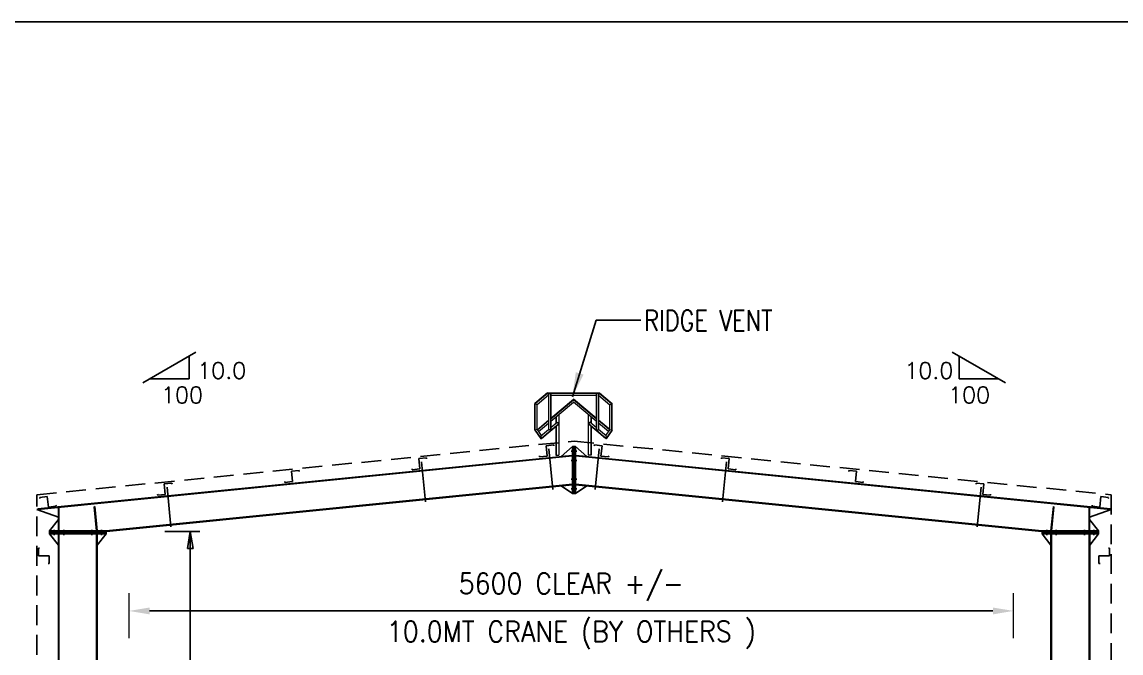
# Model space of a CAD drawing. Header units: millimetres. Extents: x -5562 to 63704, y 1151 to 23598.
# Drawn here: x 3823 to 15503, y 16890 to 23598 of the extents above; entities that cross this region are included whole.
import ezdxf

# ---------------------------------------------------------------- set-up
doc = ezdxf.new("R2010")
doc.units = ezdxf.units.MM
doc.header["$MEASUREMENT"] = 0
doc.linetypes.add('CONTIN', pattern=[0])
doc.linetypes.add('DASHED', pattern=[315.32, 210.22, -105.1])
doc.layers.get('0').update_dxf_attribs({"linetype": 'CONTIN'})
for name, color, linetype in [('1', 7, 'CONTIN'), ('10', 7, 'CONTIN'), ('2', 6, 'CONTIN'), ('22', 7, 'CONTIN'), ('3', 5, 'CONTIN'), ('5', 5, 'DASHED')]:
    doc.layers.add(name, color=color, linetype=linetype)
doc.styles.add('S', font='SIMPLEX.shx', dxfattribs={"width": 0.9})
doc.styles.add('SIMPLEX', font='SIMPLEX')
doc.dimstyles.new('1-200', dxfattribs={"dimscale": 150, "dimtxt": 2, "dimasz": 1.75, "dimexe": 1.5, "dimexo": 0.75, "dimgap": 0.9, "dimtad": 1, "dimdec": 0, "dimzin": 0, "dimdsep": 46, "dimtxsty": 'S', "dimcen": 0.09, "dimclrd": 6, "dimclre": 6, "dimclrt": 7, "dimadec": 0, "dimazin": 0, "dimtfac": 1, "dimtdec": 0, "dimtmove": 0, "dimatfit": 3, "dimfxl": 1, "dimtolj": 1, "dimtzin": 0, "dimlwd": -1, "dimlwe": 13, "dimarcsym": 0})

# ---------------------------------------------------------------- blocks, each defined once
blk = doc.blocks.new('ZCOL')
for p, q in [((10.2, 0), (0, 0)), ((0, 0), (0, -25.4)), ((10.2, -2.5), (10.2, 0)), ((-10.2, -25.4), (-10.2, -22.9)), ((0, -25.4), (-10.2, -25.4))]:
    blk.add_line(p, q)
blk = doc.blocks.new('ARROWF')
for p, q in [((0, 0), (-180.37067, 30.061779)), ((-180.37067, 30.061779), (-180.37067, -30.061781)), ((-180.37067, -30.061781), (0, 0))]:
    blk.add_line(p, q)
blk = doc.blocks.new('A$C75F93C69')
at = {"lineweight": 0}
for p, q in [((97.1, 472.2), (0, 390.7)), ((98, 469.5), (2.7, 389.5)), ((103.5, 454.4), (17.8, 382.4)), ((97.1, 472.2), (488.8, 472.2)), ((103.5, 454.4), (97.1, 472.2)), ((98, 469.5), (487.8, 469.5)), ((103.5, 467.7), (103.5, 193.4)), ((103.5, 467.7), (121.4, 467.7)), ((118.7, 467.7), (118.7, 193.4)), ((121.4, 467.7), (121.4, 193.4)), ((121.4, 454.4), (464.5, 454.4)), ((121.4, 280.3), (292.9, 424.3)), ((121.4, 276.8), (292.9, 420.8)), ((464.5, 280.3), (292.9, 424.3)), ((464.5, 276.8), (292.9, 420.8)), ((464.5, 467.7), (464.5, 193.4)), ((482.3, 467.7), (464.5, 467.7)), ((467.1, 467.7), (467.1, 193.4)), ((482.3, 454.4), (488.8, 472.2)), ((482.3, 467.7), (482.3, 193.4)), ((482.3, 454.4), (568, 382.4)), ((487.8, 469.5), (583.2, 389.5)), ((488.8, 472.2), (585.8, 390.7)), ((0, 188.8), (0, 390.7)), ((17.8, 382.4), (0, 390.7)), ((2.7, 189.7), (2.7, 389.5)), ((17.8, 194.4), (17.8, 382.4)), ((121.4, 257.1), (292.9, 401)), ((464.5, 257.1), (292.9, 401)), ((568, 382.4), (585.8, 390.7)), ((568, 194.4), (568, 382.4)), ((583.2, 189.7), (583.2, 389.5)), ((585.8, 188.8), (585.8, 390.7)), ((17.8, 193.4), (103.5, 265.4)), ((19.8, 191.6), (103.5, 261.9)), ((159.3, 288.9), (159.3, 241.9)), ((162, 291.1), (162, 244.2)), ((181.6, 307.6), (181.6, 73.5)), ((404.3, 307.6), (404.3, 73.5)), ((423.9, 291.1), (423.9, 244.2)), ((426.5, 288.9), (426.5, 241.9)), ((567.6, 193.8), (482.3, 265.4)), ((566, 191.6), (482.3, 261.9)), ((17.8, 194.4), (0, 188.8)), ((0, 188.8), (45.9, 123.3)), ((2.7, 189.7), (48.1, 124.8)), ((17.8, 194.4), (49.2, 149.6)), ((28.1, 178.8), (103.5, 242.1)), ((42.4, 143.9), (103.5, 195.2)), ((52.1, 132.3), (178.3, 238.1)), ((53.9, 130.2), (180, 236)), ((121.4, 193.4), (103.5, 193.4)), ((121.4, 210.1), (168.5, 249.7)), ((159.3, 218.7), (159.3, 73.5)), ((162, 220.9), (162, 0)), ((168.5, 249.7), (180, 236)), ((417.3, 249.7), (405.9, 236)), ((532, 130.2), (405.9, 236)), ((533.7, 132.3), (407.6, 238.1)), ((464.5, 210.1), (417.3, 249.7)), ((423.9, 220.9), (423.9, 0)), ((426.5, 218.7), (426.5, 73.5)), ((464.5, 193.4), (482.3, 193.4)), ((557.3, 179.2), (482.3, 242.1)), ((543.4, 143.9), (482.3, 195.2)), ((568, 194.4), (536.6, 149.6)), ((583.2, 189.7), (537.8, 124.8)), ((585.8, 188.8), (539.9, 123.3)), ((568, 194.4), (585.8, 188.8)), ((42.4, 143.9), (53.9, 130.2)), ((45.9, 123.3), (60.5, 133.5)), ((59.5, 134.9), (60.5, 133.5)), ((526.3, 134.9), (525.3, 133.5)), ((539.9, 123.3), (525.3, 133.5)), ((543.4, 143.9), (532, 130.2)), ((159.3, 73.5), (159.3, 0)), ((159.3, 0), (181.6, 0)), ((181.6, 73.5), (181.6, 0)), ((404.3, 73.5), (404.3, 0)), ((426.5, 0), (404.3, 0)), ((426.5, 73.5), (426.5, 0))]:
    blk.add_line(p, q, dxfattribs=at)

msp = doc.modelspace()

# ---------------------------------------------------------------- linework, layer by layer
at = {"color": 6, "lineweight": 13}
for p, q in [((4960, 17048), (4960, 17525)), ((14360, 17048), (14360, 17525))]:
    msp.add_line(p, q, dxfattribs=at)
at = {"color": 6}
msp.add_line((5179, 17338), (14141, 17338), dxfattribs=at)
at = {"color": 6, "linetype": 'Continuous'}
for points in [[(5179, 17374), (5179, 17301), (4960, 17338)], [(14141, 17301), (14141, 17374), (14360, 17338)]]:
    msp.add_solid(points, dxfattribs=at)
at = {"layer": '1'}
for p, q in [((9422, 19059), (9465, 18630)), ((9554, 18979), (9674, 19087)), ((9674, 18586), (9674, 19087)), ((9690, 19087), (9674, 19087)), ((9674, 19087), (9674, 19087)), ((9674, 18991), (9674, 19087)), ((9690, 19087), (9690, 18586)), ((9690, 19087), (9690, 18586)), ((9690, 19087), (9706, 19087)), ((9706, 18586), (9706, 19087)), ((9826, 18979), (9706, 19087)), ((9706, 19087), (9706, 19087)), ((9706, 18991), (9706, 19087)), ((9958, 19059), (9915, 18630)), ((3990, 18422), (9674, 18991)), ((9674, 18986), (3991, 18417)), ((9674, 18986), (4216, 18440)), ((8069, 18924), (8112, 18498)), ((9674, 18991), (9554, 18979)), ((9661, 19037), (9719, 19037)), ((9661, 19037), (9719, 19037)), ((9661, 18937), (9719, 18937)), ((9661, 18937), (9719, 18937)), ((9674, 18986), (9674, 18991)), ((9674, 18986), (9674, 18684)), ((9706, 18986), (9707, 18991)), ((9706, 18991), (9826, 18979)), ((9706, 18986), (9706, 18684)), ((9706, 18986), (15164, 18440)), ((9706, 18986), (15390, 18417)), ((15390, 18422), (9707, 18991)), ((11311, 18924), (11268, 18498)), ((9661, 18737), (9719, 18737)), ((9661, 18737), (9719, 18737)), ((9674, 18684), (4719, 18188)), ((9674, 18684), (4719, 18188)), ((4720, 18183), (9674, 18679)), ((5364, 18654), (5406, 18233)), ((9674, 18679), (9554, 18667)), ((9554, 18667), (9674, 18586)), ((9661, 18637), (9719, 18637)), ((9661, 18637), (9719, 18637)), ((9674, 18684), (9674, 18679)), ((9674, 18679), (9674, 18586)), ((9690, 18586), (9674, 18586)), ((9674, 18586), (9674, 18586)), ((9690, 18586), (9706, 18586)), ((9706, 18684), (14661, 18188)), ((9707, 18684), (9706, 18679)), ((14661, 18183), (9706, 18679)), ((9706, 18679), (9826, 18667)), ((9706, 18679), (9706, 18586)), ((9826, 18667), (9706, 18586)), ((9706, 18586), (9706, 18586)), ((9707, 18684), (14661, 18188)), ((14017, 18654), (13975, 18233)), ((4211, 18439), (3981, 18416)), ((3981, 18416), (4211, 18333)), ((3991, 18417), (3990, 18422)), ((4216, 18439), (4211, 18439)), ((4211, 18439), (4211, 18188)), ((4216, 18188), (4216, 18440)), ((4216, 18188), (4216, 18439)), ((4596, 18447), (4590, 18446)), ((4590, 18446), (4616, 18188)), ((4596, 18447), (4622, 18188)), ((14784, 18447), (14758, 18188)), ((14790, 18446), (14764, 18188)), ((14790, 18446), (14784, 18447)), ((15164, 18188), (15164, 18440)), ((15164, 18439), (15164, 18188)), ((15164, 18439), (15169, 18439)), ((15169, 18188), (15169, 18439)), ((15169, 18439), (15399, 18416)), ((15399, 18416), (15169, 18333)), ((15390, 18417), (15390, 18422)), ((4211, 18308), (4116, 18188)), ((4211, 18188), (4211, 18308)), ((15169, 18188), (15169, 18308)), ((15169, 18308), (15264, 18188)), ((4716, 18188), (4116, 18188)), ((4116, 18172), (4116, 18188)), ((4116, 18188), (4116, 18188)), ((4211, 18188), (4116, 18188)), ((4116, 18172), (4716, 18172)), ((4116, 18172), (4116, 18156)), ((4116, 18172), (4716, 18172)), ((4716, 18156), (4116, 18156)), ((4210, 18036), (4116, 18156)), ((4116, 18156), (4116, 18156)), ((4210, 18156), (4116, 18156)), ((4166, 18143), (4166, 18201)), ((4166, 18143), (4166, 18201)), ((4216, 18156), (4210, 18156)), ((4210, 18156), (4210, 9158)), ((4210, 18156), (4210, 18036)), ((4216, 18188), (4211, 18188)), ((4719, 18188), (4216, 18188)), ((4616, 18156), (4216, 18156)), ((4216, 9158), (4216, 18156)), ((4216, 9158), (4216, 18156)), ((4266, 18143), (4266, 18201)), ((4266, 18143), (4266, 18201)), ((4566, 18143), (4566, 18201)), ((4566, 18143), (4566, 18201)), ((4622, 18188), (4616, 18188)), ((4616, 9158), (4616, 18156)), ((4616, 18156), (4616, 18156)), ((4616, 9158), (4616, 18156)), ((4616, 18156), (4622, 18156)), ((4622, 18156), (4622, 9158)), ((4622, 18156), (4622, 18036)), ((4622, 18036), (4716, 18156)), ((4622, 18156), (4716, 18156)), ((4666, 18143), (4666, 18201)), ((4666, 18143), (4666, 18201)), ((4716, 18172), (4716, 18188)), ((4716, 18172), (4716, 18156)), ((4716, 18156), (4716, 18156)), ((4719, 18188), (4720, 18183)), ((14661, 18188), (15164, 18188)), ((14661, 18188), (14661, 18183)), ((14664, 18172), (14664, 18188)), ((14664, 18188), (15264, 18188)), ((15264, 18172), (14664, 18172)), ((15264, 18172), (14664, 18172)), ((14664, 18172), (14664, 18156)), ((14664, 18156), (15264, 18156)), ((14758, 18036), (14664, 18156)), ((14664, 18156), (14664, 18156)), ((14758, 18156), (14664, 18156)), ((14714, 18201), (14714, 18143)), ((14714, 18201), (14714, 18143)), ((14764, 18188), (14758, 18188)), ((14764, 18156), (14758, 18156)), ((14758, 18156), (14758, 9158)), ((14758, 18156), (14758, 18036)), ((14764, 9158), (14764, 18156)), ((14764, 18156), (14764, 18156)), ((14764, 18156), (15164, 18156)), ((14764, 9158), (14764, 18156)), ((14814, 18201), (14814, 18143)), ((14814, 18201), (14814, 18143)), ((15114, 18201), (15114, 18143)), ((15114, 18201), (15114, 18143)), ((15164, 18188), (15169, 18188)), ((15164, 9158), (15164, 18156)), ((15164, 9158), (15164, 18156)), ((15164, 18156), (15170, 18156)), ((15169, 18188), (15264, 18188)), ((15170, 18156), (15170, 9158)), ((15170, 18156), (15170, 18036)), ((15170, 18036), (15264, 18156)), ((15170, 18156), (15264, 18156)), ((15214, 18201), (15214, 18143)), ((15214, 18201), (15214, 18143)), ((15264, 18172), (15264, 18188)), ((15264, 18188), (15264, 18188)), ((15264, 18172), (15264, 18156)), ((15264, 18156), (15264, 18156))]:
    msp.add_line(p, q, dxfattribs=at)
at = {"layer": '2'}
for p, q in [((5342, 18183), (5712, 18183)), ((5611, 9142), (5611, 18183))]:
    msp.add_line(p, q, dxfattribs=at)
at = {"layer": '22'}
msp.add_line((26181, 23598), (-5562, 23598), dxfattribs=at)
at = {"layer": '3', "color": 0}
for p, q in [((5106, 19764), (5670, 20090)), ((5598, 20049), (5598, 19806)), ((14275, 19764), (13710, 20090)), ((13782, 20049), (13782, 19806)), ((5178, 19806), (5598, 19806)), ((14202, 19806), (13782, 19806))]:
    msp.add_line(p, q, dxfattribs=at)
at = {"layer": '5'}
for p, q in [((3980, 18572), (9690, 19143)), ((9690, 19143), (15400, 18572)), ((3980, 12142), (3980, 18572)), ((15400, 18572), (15400, 12142))]:
    msp.add_line(p, q, dxfattribs=at)

# ---------------------------------------------------------------- block references
at = {"lineweight": 0, "xscale": 1.402790546240827, "yscale": 1.402790546240827, "zscale": 1.402790546240827}
msp.add_blockref('A$C75F93C69', (9273, 18993), dxfattribs=at)
at = {"layer": '10'}
for p, xscale, yscale, zscale, rotation in [((9405, 18983), -8, -4.4055119, -4.4055119, 5.71059368), ((9976, 18983), 7.99999999999999, -4.4055119, -4.4055119, 354.2894063), ((8052, 18847), -8, -4.4055119, -4.4055119, 5.71059368), ((11328, 18847), 7.99999999999999, -4.4055119, -4.4055119, 354.2894063), ((6699, 18712), -8, -4.4055119, -4.4055119, 5.71059368), ((12681, 18712), 7.99999999999999, -4.4055119, -4.4055119, 354.2894063), ((5346, 18577), -8, -4.4055119, -4.4055119, 5.71059368), ((14034, 18577), 7.99999999999999, -4.4055119, -4.4055119, 354.2894063), ((4103, 18442), 8, -4.405498, -4.405498, 5.710593679999997), ((15277, 18442), -7.99999999999999, -4.405497599999998, -4.405497599999998, 354.2894063), ((4111, 17922), -8, -4.4055119, -4.4055119, 89.99998469999991), ((15269, 17922), 7.99999999999999, -4.4055119, -4.4055119, 270.000015)]:
    msp.add_blockref('ZCOL', p, dxfattribs=dict(at, xscale=xscale, yscale=yscale, zscale=zscale, rotation=rotation))
at = {"layer": '2', "rotation": 90}
msp.add_blockref('ARROWF', (5611, 18183), dxfattribs=at)

# ---------------------------------------------------------------- texts
at = {"color": 6, "linetype": 'Continuous', "lineweight": 0, "style": 'S', "width": 0.8}
msp.add_text('RIDGE VENT', height=220, dxfattribs=at).set_placement((10434, 20314))
at = {"color": 0, "linetype": 'Continuous', "lineweight": 0, "char_height": 220, "attachment_point": 5, "style": 'S'}
for s, insert in [('\\A1;5600 CLEAR +/- ', (9660, 17593)), ('10.0MT CRANE (BY OTHERS )}', (9660, 17082))]:
    msp.add_mtext(s, dxfattribs=dict(at, insert=insert))
at = {"layer": '3', "color": 0, "style": 'SIMPLEX'}
for s, p in [('10.0', (5685, 19806)), ('10.0', (13200, 19806)), ('100', (5301, 19546)), ('100', (13666, 19546))]:
    msp.add_text(s, height=173.4, dxfattribs=at).set_placement(p)

# ---------------------------------------------------------------- leaders
at = {"color": 6, "linetype": 'ByBlock', "lineweight": 0}
msp.add_leader([(9672, 19612), (9925, 20427), (10401, 20427)], dimstyle='1-200', override={"dimgap": 0.9, "dimtad": 0}, dxfattribs=at)

doc.saveas('drawing.dxf')
